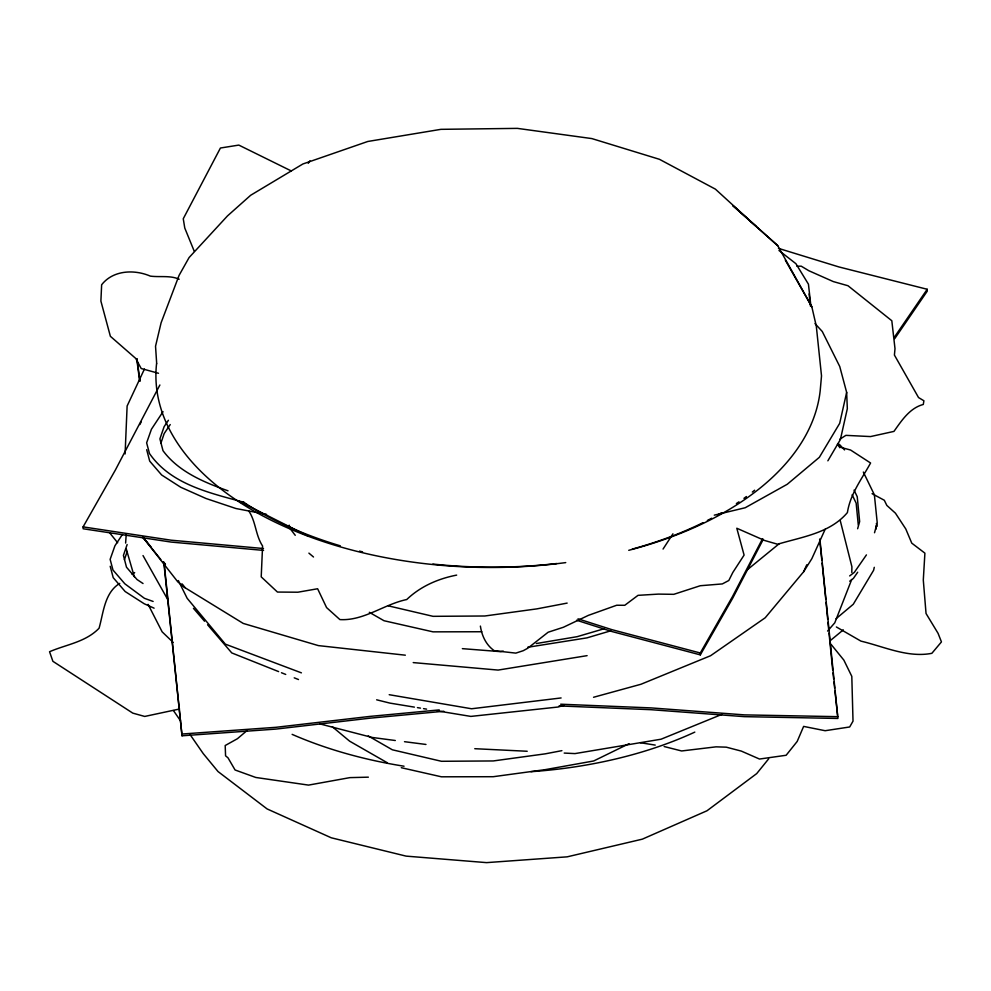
<?xml version="1.0" encoding="UTF-8"?>
<svg xmlns="http://www.w3.org/2000/svg" width="991" height="991" viewBox="0 0 991 991"><rect width="100%" height="100%" fill="white"/><g stroke="black" fill="none" stroke-linecap="round" stroke-linejoin="round"><path stroke-width="1.49" d="M851.802 572.426L851.901 566.765L840.219 520.473M443.782 711.253L369.878 718.19L275.882 729.091L182.034 735.793L164.172 563.458M820.015 540.281L837.915 718.45L744.377 716.654L651.013 709.692L559.073 705.914M125.101 453.952L127.121 406.013L144.438 369.036M125.622 543.08L126.216 534.137M815.011 323.574L822.282 331.514L839.736 366.484L846.648 392.374L839.687 423.343L819.346 457.322L787.238 484.277L745.182 507.751L714.288 515.159M874.285 567.323L873.616 570.271L853.276 604.262L836.07 618.706M874.52 532.749L877.221 522.728L874.372 494.782L863.334 472.05M857.636 528.736L859.643 521.563L857.227 496.702L854.056 490.111M160.914 443.113L164.184 433.55L170.229 424.569M124.42 559.655L127.22 551.454M127.145 544.555L123.417 555.394L126.501 567.211L137.006 579.512L143.026 583.526M851.69 579.512L834.781 622.806L827.572 631.081M593.547 697.268L640.954 684.261L710.584 655.72L765.201 617.777L803.614 571.782L806.773 564.783M825.206 529.206L811.852 558.664L803.614 571.782M139.83 424.557L141.23 421.844M762.5 538.782L732.547 596.483L700.278 652.995L700.327 654.878L611.992 631.552L576.589 620.23M763.281 539.29L732.609 598.353L700.327 654.878M159.885 384.991L115.352 470.068L83.095 526.89L83.157 528.773L171.17 542.077L263.556 550.401M827.869 460.815L840.393 439.533L847.33 408.651L846.648 392.374M663.053 549.064L672.939 533.815M163.044 411.674L151.425 429.252L146.631 442.828L149.468 453.494C170.91 484.562 209.857 492.923 244.009 502.338M122.401 534.483L114.931 545.781L110.137 559.358L112.974 570.023L124.866 583.823L144.438 598.316L153.122 601.45M168.396 420.271L164.11 426.675L159.91 438.864L162.995 450.682C178.529 471.741 204.059 482.357 228.041 490.818M308.238 163.329L309.948 160.802M894.638 336.804L927.204 289.273L838.894 266.938L778.443 248.357M894.7 338.674L927.254 291.156L927.204 289.273M866.431 554.898L854.353 572.34L849.659 575.932M857.686 572.216L853.387 578.422L849.708 581.234M768.706 758.784L756.715 773.587L707.004 810.762L642.341 839.154L567.162 856.843L486.581 862.628L406.124 856.125L331.254 837.791L267.099 808.929L218.02 771.543L203.229 753.594L190.086 734.604M246.796 730.776L237.419 738.716L225.192 745.529L225.564 755.811L228.004 757.83L235.065 769.982L255.777 777.464L308.523 785.107L349.922 777.625L368.355 777.167M830.247 640.644L843.304 629.867M747.276 569.8L779.36 543.588M119.738 583.389C104.451 592.729 103.51 612.661 99.063 628.244C85.622 642.156 66.434 644.423 49.55 651.731L52.895 661.319L132.782 713.124L144.723 716.443L179.582 708.986M132.175 574.384L134.665 572.575M839.711 439.298L845.893 435.359L870.532 436.573L893.944 431.407C901.587 420.667 909.713 408.044 923.29 404.464L923.897 400.773L918.533 397.552L894.415 355.063L894.997 348.659L891.813 320.737L847.999 285.742L833.307 281.58L808.842 270.729L801.223 266.183L796.925 266.195M629.062 743.684L593.696 760.964L545.223 769.648L493.221 776.709L441.429 776.808L401.305 767.703M722.328 714.201L661.047 739.212L574.991 753.594L564.201 753.073M610.704 630.833L586.957 637.87L527.658 647.272M603.804 628.839L577.121 636.68L536.292 643.543M563.904 705.406L557.983 707.029L470.849 716.406L437.279 710.881M456.653 575.114C438.171 578.67 420.419 586.412 406.744 599.53C383.938 604.287 363.771 621.023 339.901 619.586L326.584 607.594L317.615 588.753L297.882 592.209L277.455 592.061L261.215 576.861L262.578 546.004C255.467 535.177 255.963 521.712 248.815 511.022M567.149 603.098L536.837 608.883L484.834 615.993L433.042 616.328L388.41 605.873M561.897 750.658L545.223 753.841L493.233 760.952L441.429 761.286L392.337 749.791L368.256 735.941M587.106 655.646L498.114 670.077L413.222 662.595M503.329 651.137L500.294 651.62L462.363 648.647M561.104 697.949L471.567 708.763L389.203 694.703M439.236 709.915L369.94 716.406L275.944 727.307L182.096 734.021M481.787 631.75L433.03 631.849L384 620.725L369.309 612.302M837.977 716.679L744.439 714.883L651.075 707.908L560.671 704.205M405.331 655.187L318.359 645.599L243.229 623.426L184.983 587.675L177.823 581.89L142.939 537.308L160.802 559.556M474.776 748.701L527.2 751.265M263.495 548.531L171.109 540.194L83.095 526.89M395.298 740.512L372.158 737.453L319.845 723.888M404.501 741.689L425.969 744.452M640.347 742.717L655.224 745.096M664.143 746.533L681.622 750.967L716.035 746.842L726.254 747.164L741.355 751.104L759.502 759.044L786.136 755.266L797.185 741.454L803.627 726.403L825.144 730.714L849.683 726.973L853.016 721.151L851.802 676.357L843.849 660.105L831.065 644.361M414.387 707.128L389.959 703.115L376.642 699.807M417.434 707.624L420.481 708.131M423.541 708.627L426.588 709.135M266.554 514.379L235.92 508.519L206.029 498.51L180.783 487.275L161.644 474.986L149.703 461.125L146.693 449.716M241.247 502.858L245.743 503.762M700.278 652.995L611.93 629.669L578.013 618.83M158.486 373.273L141.205 368.528L135.656 358.37L110.373 336.296L100.896 301.091L101.639 284.776C113.073 270.035 134.404 269.267 150.335 276.117C159.824 277.381 170.279 275.201 179.185 279.227M872.08 493.679L884.306 500.257L886.834 505.422L895.443 513.189L905.774 528.946L911.757 543.142L924.9 553.151L923.302 580.057L926.04 613.503L938.056 633.311L941.45 641.908L931.862 653.317C907.867 658.012 884.022 646.615 860.956 641.127L836.367 626.969M301.4 672.852L225.341 644.15L187.163 598.316L178.355 580.565M278.62 671.601L231.77 652.92L207.577 624.764M281.456 672.74L285.718 674.437M294.228 677.832L298.489 679.529M291.329 170.972L238.819 145.095L220.423 148.018L183.261 218.751L184.772 228.029L194.199 251.144M154.101 608.177L144.29 603.804L125.151 591.528L113.209 577.666L110.199 566.257M238.348 500.926L308.498 536.255M387.047 762.612L349.637 741.181L332.394 726.812M778.963 250.475L795.922 263.705L808.445 284.194L810.836 305.538M308.907 553.127L313.503 557.004M777.724 245.632L732.869 205.657L777.724 245.632L811.815 306.739L816.311 326.188L821.514 375.886L820.214 390.516A332.319 189.95 0 0 1 803.54 439.248A332.468 190.297 0.4 0 1 628.752 550.315M755.885 226.097L715.391 189.132L659.436 159.303L591.887 138.591L517.364 128.372L440.921 129.338L367.785 141.478L302.899 163.973L250.673 195.264L227.484 215.914L189.095 257.549L179.074 275.374L161.099 322.781L155.537 346.231L156.689 363.672M837.395 444.203L841.148 447.486L850.563 450.013L870.581 463.008C861.91 478.826 850.278 493.828 847.404 512.57C830 533.195 802.066 536.887 777.625 544.232L764.668 540.504L736.808 528.253L744.092 555.096L732.82 572.464L728.806 580.503L722.34 583.922L700.278 585.731L673.781 594.327L658.396 594.105L638.031 595.343L624.764 605.29L616.699 605.241L588.357 615.374L563.396 627.266L548.159 632.221L527.695 648.275L523.236 650.703L515.828 653.119L494.249 650.715C485.974 644.856 481.874 635.801 480.387 626.077M173.239 642.49L162.14 631.837L148.105 604.374M839.278 444.278L844.543 449.939M117.656 542.734L109.716 532.898M162.821 561.897L164.84 564.238M181.96 584.157L184.983 587.675L182.059 584.157M193.456 608.325L204.555 621.233M142.964 537.283L150.781 546.66M163.49 561.897L165.447 564.238M295.244 535.313L289.781 528.178L289.211 525.18M173.437 710.559L180.449 720.692M785.355 260.212L811.815 306.739M143.014 555.567L167.628 599.357M837.729 443.609L839.761 447.734M852.136 494.794L856.15 503.131L858.28 524.945M126.278 548.989L134.342 576.812M876.354 523.483L877.122 526.37M137.006 358.692L139.954 381.052M136.746 358.977L139.694 381.337M809.102 293.931L809.783 300.075M810.13 303.147L810.477 306.219M182.034 735.793L163.788 562.231M832.675 669.842L829.021 633.113M833.01 672.877L833.666 678.959M833.988 681.994L834.645 688.076M834.967 691.111L837.593 715.415M875.858 526.085L876.155 529.021M819.644 539.054L821.799 560.126M822.109 563.136L825.776 599.357M826.073 602.417L827.696 619.301M827.993 622.373L828.724 630.053M694.802 732.114A325.345 185.466 0.5 0 1 530.965 771.692M404.055 766.216A325.345 185.466 0.5 0 1 292.134 734.368M565.737 562.603A332.468 190.297 0.4 0 1 156.566 363.66M754.622 490.223A324.701 184.338 0.6 0 1 752.33 492.044M746.409 496.553A324.701 184.338 0.6 0 1 743.956 498.324M738.952 501.83A324.701 184.338 0.6 0 1 736.375 503.564M721.609 512.731A324.701 184.338 0.6 0 1 717.41 515.122M711.699 518.219A324.701 184.338 0.6 0 1 707.351 520.486M702.953 522.703A324.701 184.338 0.6 0 1 632.308 549.088M556.781 563.52A324.701 184.338 0.6 0 1 432.869 564.052M362.52 551.851A324.701 184.338 0.6 0 1 359.522 551.107M340.334 545.83A324.701 184.338 0.6 0 1 243.068 501.842"/></g></svg>
